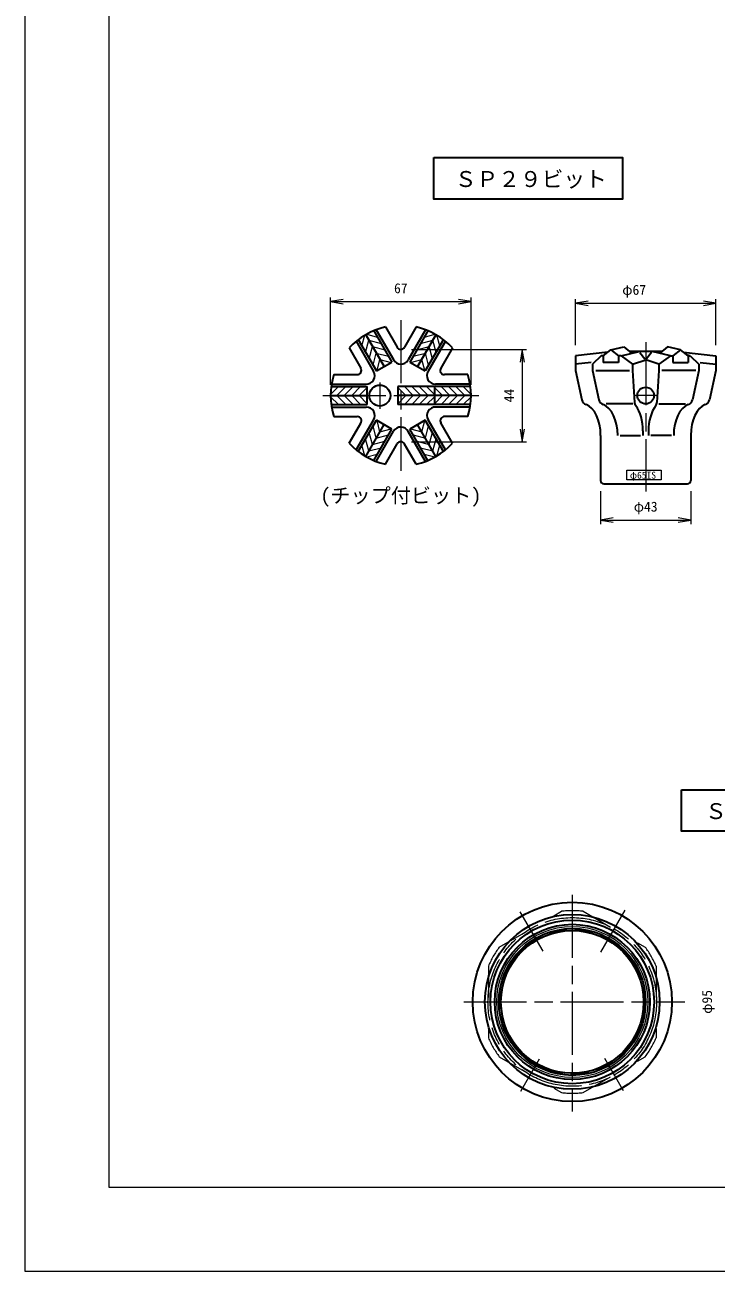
# Model space of a CAD drawing. Units: millimetres at full size, sheet at 1:2.5. Extents: x 1511 to 3191, y -1791 to -588.
# Drawn here: x 1511 to 1841, y -1776 to -1182 of the extents above; entities that cross this region are included whole.
import ezdxf
from ezdxf.enums import TextEntityAlignment as Align

# ---------------------------------------------------------------- set-up
doc = ezdxf.new("R2010")
doc.units = ezdxf.units.MM
doc.header["$LTSCALE"] = 2.5
for name, pattern in [('CHAIN', [18.5, 12, -1.5, 3.5, -1.5]), ('CHAIN_DOUBLE_DASH', [23.5, 12, -1.5, 3.5, -1.5, 3.5, -1.5]), ('DASHED_SPACED', [12, 6, -6])]:
    doc.linetypes.add(name, pattern=pattern)
for name, color, linetype, lineweight in [('1 外形線', 7, 'Continuous', 35), ('2 細線', 3, 'Continuous', 20), ('3 隠れ線', 2, 'DASHED_SPACED', 18), ('4 中心線', 1, 'CHAIN', 18), ('5 想像線', 6, 'CHAIN_DOUBLE_DASH', 18), ('6 寸法線', 4, 'Continuous', 18), ('7 枠・タイトル', 7, 'Continuous', 13), ('Defpoints_9', 7, 'Continuous', 13)]:
    doc.layers.add(name, color=color, linetype=linetype, lineweight=lineweight)
doc.styles.add('ＭＳ ゴシック', font='')
doc.styles.get('ＭＳ ゴシック').set_extended_font_data('MS Gothic')
pattern_1 = [(315, (1368.851, -1494.212), (1.76777, 1.76777), [])]
pattern_2 = [(225, (1994.692, -1494.212), (1.76777, -1.76777), [])]
pattern_3 = [(315, (1386.351, -1494.212), (1.76777, 1.76777), [])]
pattern_4 = [(135, (1994.692, -1223.091), (-1.76777, -1.76777), [])]
pattern_5 = [(345, (1655.835, -1027.452), (0.64705, 2.41481), [])]
pattern_6 = [(195, (1725.208, -1027.452), (0.64705, -2.41481), [])]
pattern_7 = [(255, (1421.038, -1163.013), (2.41481, -0.64705), [])]
pattern_8 = [(285, (1960.005, -1163.013), (2.41481, 0.64705), [])]
pattern_9 = [(45, (1386.351, -1223.091), (-1.76777, 1.76777), [])]
pattern_10 = [(45, (1368.851, -1223.091), (-1.76777, 1.76777), [])]
pattern_11 = [(105, (1421.038, -1554.29), (-2.41481, -0.64705), [])]
pattern_12 = [(75, (1960.005, -1554.29), (-2.41481, 0.64705), [])]
pattern_13 = [(165, (1725.208, -1689.851), (-0.64705, -2.41481), [])]
pattern_14 = [(15, (1655.835, -1689.851), (-0.64705, 2.41481), [])]

# ---------------------------------------------------------------- blocks, each defined once
blk = doc.blocks.new('open_arrow')
at = {"color": 0, "linetype": 'Continuous', "lineweight": -2}
blk.add_lwpolyline([(7.5, 1.25), (0, 0), (7.5, -1.25)], dxfattribs=at)

msp = doc.modelspace()

# ---------------------------------------------------------------- hatches: boundary and pattern name
at = {"layer": '2 細線'}
h = msp.add_hatch(dxfattribs=at)
h.set_pattern_fill('USER', color=256, style=0, pattern_type=2)
h.set_pattern_definition(pattern_12)
h.paths.add_polyline_path([(1670.226, -1331.999, -0.03181), (1673.771, -1329.64), (1682.521, -1344.795), (1678.841, -1346.92)])
h = msp.add_hatch(dxfattribs=at)
h.set_pattern_fill('USER', color=256, style=0, pattern_type=2)
h.set_pattern_definition(pattern_12)
h.paths.add_polyline_path([(1670.226, -1331.999, -0.03181), (1673.771, -1329.64), (1682.521, -1344.795), (1678.841, -1346.92)])
h = msp.add_hatch(dxfattribs=at)
h.set_pattern_fill('USER', color=256, style=0, pattern_type=2)
h.set_pattern_definition(pattern_13)
h.paths.add_polyline_path([(1677.587, -1327.749, 0.03181), (1673.771, -1329.64), (1682.521, -1344.795), (1686.202, -1342.67)])
h = msp.add_hatch(dxfattribs=at)
h.set_pattern_fill('USER', color=256, style=0, pattern_type=2)
h.set_pattern_definition(pattern_13)
h.paths.add_polyline_path([(1677.587, -1327.749, 0.03181), (1673.771, -1329.64), (1682.521, -1344.795), (1686.202, -1342.67)])
h = msp.add_hatch(dxfattribs=at)
h.set_pattern_fill('USER', color=256, style=0, pattern_type=2)
h.set_pattern_definition(pattern_14)
h.paths.add_polyline_path([(1703.455, -1327.749, -0.03181), (1707.271, -1329.64), (1698.521, -1344.795), (1694.841, -1342.67)])
h = msp.add_hatch(dxfattribs=at)
h.set_pattern_fill('USER', color=256, style=0, pattern_type=2)
h.set_pattern_definition(pattern_14)
h.paths.add_polyline_path([(1703.455, -1327.749, -0.03181), (1707.271, -1329.64), (1698.521, -1344.795), (1694.841, -1342.67)])
h = msp.add_hatch(dxfattribs=at)
h.set_pattern_fill('USER', color=256, style=0, pattern_type=2)
h.set_pattern_definition(pattern_11)
h.paths.add_polyline_path([(1710.817, -1331.999, 0.03181), (1707.271, -1329.64), (1698.521, -1344.795), (1702.202, -1346.92)])
h = msp.add_hatch(dxfattribs=at)
h.set_pattern_fill('USER', color=256, style=0, pattern_type=2)
h.set_pattern_definition(pattern_11)
h.paths.add_polyline_path([(1710.817, -1331.999, 0.03181), (1707.271, -1329.64), (1698.521, -1344.795), (1702.202, -1346.92)])
h = msp.add_hatch(dxfattribs=at)
h.set_pattern_fill('USER', color=256, style=0, pattern_type=2)
h.set_pattern_definition(pattern_2)
h.paths.add_polyline_path([(1657.292, -1354.402, 0.03181), (1657.022, -1358.652), (1674.522, -1358.652), (1674.522, -1354.402)])
h = msp.add_hatch(dxfattribs=at)
h.set_pattern_fill('USER', color=256, style=0, pattern_type=2)
h.set_pattern_definition(pattern_2)
h.paths.add_polyline_path([(1657.292, -1354.402, 0.03181), (1657.022, -1358.652), (1674.522, -1358.652), (1674.522, -1354.402)])
h = msp.add_hatch(dxfattribs=at)
h.set_pattern_fill('USER', color=256, style=0, pattern_type=2)
h.set_pattern_definition(pattern_4)
h.paths.add_polyline_path([(1657.292, -1362.902, -0.03181), (1657.022, -1358.652), (1674.522, -1358.652), (1674.522, -1362.902)])
h = msp.add_hatch(dxfattribs=at)
h.set_pattern_fill('USER', color=256, style=0, pattern_type=2)
h.set_pattern_definition(pattern_4)
h.paths.add_polyline_path([(1657.292, -1362.902, -0.03181), (1657.022, -1358.652), (1674.522, -1358.652), (1674.522, -1362.902)])
h = msp.add_hatch(dxfattribs=at)
h.set_pattern_fill('USER', color=256, style=0, pattern_type=2)
h.set_pattern_definition(pattern_1)
h.paths.add_polyline_path([(1706.251, -1354.402, -0.03181), (1706.521, -1358.652), (1689.021, -1358.652), (1689.021, -1354.402)])
h = msp.add_hatch(dxfattribs=at)
h.set_pattern_fill('USER', color=256, style=0, pattern_type=2)
h.set_pattern_definition(pattern_1)
h.paths.add_polyline_path([(1706.251, -1354.402, -0.03181), (1706.521, -1358.652), (1689.021, -1358.652), (1689.021, -1354.402)])
h = msp.add_hatch(dxfattribs=at)
h.set_pattern_fill('USER', color=256, style=0, pattern_type=2)
h.set_pattern_definition(pattern_10)
h.paths.add_polyline_path([(1706.251, -1362.902, 0.03181), (1706.521, -1358.652), (1689.021, -1358.652), (1689.021, -1362.902)])
h = msp.add_hatch(dxfattribs=at)
h.set_pattern_fill('USER', color=256, style=0, pattern_type=2)
h.set_pattern_definition(pattern_10)
h.paths.add_polyline_path([(1706.251, -1362.902, 0.03181), (1706.521, -1358.652), (1689.021, -1358.652), (1689.021, -1362.902)])
h = msp.add_hatch(dxfattribs=at)
h.set_pattern_fill('USER', color=256, style=0, pattern_type=2)
h.set_pattern_definition(pattern_3)
h.paths.add_polyline_path([(1723.751, -1354.402, -0.03181), (1724.021, -1358.652), (1706.521, -1358.652), (1706.521, -1354.402)])
h = msp.add_hatch(dxfattribs=at)
h.set_pattern_fill('USER', color=256, style=0, pattern_type=2)
h.set_pattern_definition(pattern_3)
h.paths.add_polyline_path([(1723.751, -1354.402, -0.03181), (1724.021, -1358.652), (1706.521, -1358.652), (1706.521, -1354.402)])
h = msp.add_hatch(dxfattribs=at)
h.set_pattern_fill('USER', color=256, style=0, pattern_type=2)
h.set_pattern_definition(pattern_9)
h.paths.add_polyline_path([(1723.751, -1362.902, 0.03181), (1724.021, -1358.652), (1706.521, -1358.652), (1706.521, -1362.902)])
h = msp.add_hatch(dxfattribs=at)
h.set_pattern_fill('USER', color=256, style=0, pattern_type=2)
h.set_pattern_definition(pattern_9)
h.paths.add_polyline_path([(1723.751, -1362.902, 0.03181), (1724.021, -1358.652), (1706.521, -1358.652), (1706.521, -1362.902)])
h = msp.add_hatch(dxfattribs=at)
h.set_pattern_fill('USER', color=256, style=0, pattern_type=2)
h.set_pattern_definition(pattern_8)
h.paths.add_polyline_path([(1670.226, -1385.304, 0.03181), (1673.771, -1387.663), (1682.521, -1372.508), (1678.841, -1370.383)])
h = msp.add_hatch(dxfattribs=at)
h.set_pattern_fill('USER', color=256, style=0, pattern_type=2)
h.set_pattern_definition(pattern_8)
h.paths.add_polyline_path([(1670.226, -1385.304, 0.03181), (1673.771, -1387.663), (1682.521, -1372.508), (1678.841, -1370.383)])
h = msp.add_hatch(dxfattribs=at)
h.set_pattern_fill('USER', color=256, style=0, pattern_type=2)
h.set_pattern_definition(pattern_7)
h.paths.add_polyline_path([(1710.817, -1385.304, -0.03181), (1707.271, -1387.663), (1698.521, -1372.508), (1702.202, -1370.383)])
h = msp.add_hatch(dxfattribs=at)
h.set_pattern_fill('USER', color=256, style=0, pattern_type=2)
h.set_pattern_definition(pattern_7)
h.paths.add_polyline_path([(1710.817, -1385.304, -0.03181), (1707.271, -1387.663), (1698.521, -1372.508), (1702.202, -1370.383)])
h = msp.add_hatch(dxfattribs=at)
h.set_pattern_fill('USER', color=256, style=0, pattern_type=2)
h.set_pattern_definition(pattern_6)
h.paths.add_polyline_path([(1677.587, -1389.554, -0.03181), (1673.771, -1387.663), (1682.521, -1372.508), (1686.202, -1374.633)])
h = msp.add_hatch(dxfattribs=at)
h.set_pattern_fill('USER', color=256, style=0, pattern_type=2)
h.set_pattern_definition(pattern_6)
h.paths.add_polyline_path([(1677.587, -1389.554, -0.03181), (1673.771, -1387.663), (1682.521, -1372.508), (1686.202, -1374.633)])
h = msp.add_hatch(dxfattribs=at)
h.set_pattern_fill('USER', color=256, style=0, pattern_type=2)
h.set_pattern_definition(pattern_5)
h.paths.add_polyline_path([(1703.455, -1389.554, 0.03181), (1707.271, -1387.663), (1698.521, -1372.508), (1694.841, -1374.633)])
h = msp.add_hatch(dxfattribs=at)
h.set_pattern_fill('USER', color=256, style=0, pattern_type=2)
h.set_pattern_definition(pattern_5)
h.paths.add_polyline_path([(1703.455, -1389.554, 0.03181), (1707.271, -1387.663), (1698.521, -1372.508), (1694.841, -1374.633)])

# ---------------------------------------------------------------- linework, layer by layer
at = {"layer": '1 外形線'}
for p, q in [((1673.771, -1329.64), (1682.521, -1344.795)), ((1677.587, -1327.749), (1686.202, -1342.67)), ((1678.762, -1327.283), (1686.965, -1341.491)), ((1683.195, -1325.962), (1688.737, -1335.56)), ((1697.847, -1325.962), (1692.254, -1335.65)), ((1702.281, -1327.283), (1693.987, -1341.65)), ((1703.455, -1327.749), (1694.841, -1342.67)), ((1707.271, -1329.64), (1698.521, -1344.795)), ((1665.875, -1335.962), (1671.468, -1345.65)), ((1669.236, -1332.783), (1677.53, -1347.15)), ((1670.226, -1331.999), (1678.841, -1346.92)), ((1710.817, -1331.999), (1702.202, -1346.92)), ((1711.807, -1332.783), (1703.604, -1346.991)), ((1715.168, -1335.962), (1709.627, -1345.56)), ((1790.695, -1336.852), (1796.877, -1335.452)), ((1796.877, -1335.452), (1800.558, -1338.452)), ((1817.741, -1335.452), (1814.06, -1338.452)), ((1823.924, -1336.852), (1817.741, -1335.452)), ((1789.201, -1337.988), (1773.809, -1339.652)), ((1773.809, -1339.652), (1773.809, -1346.652)), ((1786.023, -1339.652), (1781.962, -1343.652)), ((1786.023, -1339.652), (1787.434, -1339.332)), ((1787.014, -1339.652), (1786.023, -1339.652)), ((1787.014, -1339.652), (1790.695, -1336.852)), ((1787.014, -1339.652), (1787.014, -1342.852)), ((1790.695, -1336.852), (1794.375, -1339.652)), ((1795.55, -1339.652), (1794.375, -1339.652)), ((1794.375, -1339.652), (1794.375, -1342.852)), ((1795.55, -1339.652), (1804.164, -1337.652)), ((1795.55, -1339.652), (1801.014, -1343.652)), ((1815.042, -1337.652), (1799.577, -1337.652)), ((1801.014, -1343.652), (1807.309, -1341.652)), ((1804.584, -1338.185), (1806.849, -1341.066)), ((1813.604, -1343.652), (1807.309, -1341.652)), ((1810.034, -1338.185), (1807.769, -1341.066)), ((1819.069, -1339.652), (1810.454, -1337.652)), ((1819.069, -1339.652), (1813.604, -1343.652)), ((1819.069, -1339.652), (1820.243, -1339.652)), ((1823.924, -1336.852), (1820.243, -1339.652)), ((1820.243, -1339.652), (1820.243, -1342.852)), ((1827.604, -1339.652), (1823.924, -1336.852)), ((1825.417, -1337.988), (1840.809, -1339.652)), ((1828.595, -1339.652), (1827.185, -1339.332)), ((1827.604, -1339.652), (1828.595, -1339.652)), ((1827.604, -1339.652), (1827.604, -1342.852)), ((1828.595, -1339.652), (1832.657, -1343.652)), ((1840.809, -1339.652), (1840.809, -1346.652)), ((1678.841, -1346.92), (1686.202, -1342.67)), ((1694.841, -1342.67), (1702.202, -1346.92)), ((1781.355, -1342.836), (1773.809, -1343.652)), ((1773.809, -1346.652), (1776.882, -1360.7)), ((1781.962, -1343.652), (1781.962, -1346.652)), ((1781.962, -1346.652), (1785.035, -1360.7)), ((1783.474, -1346.652), (1799.534, -1346.652)), ((1794.375, -1342.852), (1787.014, -1342.852)), ((1801.014, -1343.652), (1801.014, -1346.652)), ((1801.014, -1346.652), (1801.98, -1361.894)), ((1813.604, -1346.652), (1812.639, -1361.894)), ((1813.604, -1343.652), (1813.604, -1346.652)), ((1831.144, -1346.652), (1815.084, -1346.652)), ((1820.243, -1342.852), (1827.604, -1342.852)), ((1832.657, -1346.652), (1829.584, -1360.7)), ((1832.657, -1343.652), (1832.657, -1346.652)), ((1833.263, -1342.836), (1840.809, -1343.652)), ((1840.809, -1346.652), (1837.736, -1360.7)), ((1657.476, -1353.152), (1673.882, -1353.152)), ((1658.549, -1348.652), (1669.631, -1348.652)), ((1723.567, -1353.152), (1706.978, -1353.152)), ((1722.494, -1348.652), (1711.308, -1348.652)), ((1657.022, -1358.652), (1674.522, -1358.652)), ((1657.292, -1354.402), (1674.522, -1354.402)), ((1674.522, -1362.902), (1674.522, -1354.402)), ((1689.021, -1354.402), (1689.021, -1362.902)), ((1723.751, -1354.402), (1689.021, -1354.402)), ((1706.521, -1358.652), (1689.021, -1358.652)), ((1706.521, -1354.402), (1706.521, -1362.902)), ((1724.021, -1358.652), (1706.521, -1358.652)), ((1657.292, -1362.902), (1674.522, -1362.902)), ((1657.476, -1364.152), (1674.065, -1364.152)), ((1723.751, -1362.902), (1689.021, -1362.902)), ((1723.567, -1364.152), (1707.161, -1364.152)), ((1801.101, -1362.652), (1788.394, -1362.652)), ((1813.517, -1362.652), (1826.224, -1362.652)), ((1658.549, -1368.652), (1669.735, -1368.652)), ((1665.875, -1381.341), (1671.416, -1371.743)), ((1669.236, -1384.52), (1677.438, -1370.312)), ((1670.226, -1385.304), (1678.841, -1370.383)), ((1686.202, -1374.633), (1678.841, -1370.383)), ((1702.202, -1370.383), (1694.841, -1374.633)), ((1710.817, -1385.304), (1702.202, -1370.383)), ((1711.807, -1384.52), (1703.513, -1370.154)), ((1715.168, -1381.341), (1709.575, -1371.653)), ((1722.494, -1368.652), (1711.411, -1368.652)), ((1673.771, -1387.663), (1682.521, -1372.508)), ((1677.587, -1389.554), (1686.202, -1374.633)), ((1678.762, -1390.02), (1687.056, -1375.654)), ((1702.281, -1390.02), (1694.078, -1375.812)), ((1703.455, -1389.554), (1694.841, -1374.633)), ((1707.271, -1387.663), (1698.521, -1372.508)), ((1785.809, -1377.652), (1785.809, -1399.152)), ((1795.076, -1377.652), (1804.791, -1377.652)), ((1805.994, -1375.531), (1805.994, -1377.652)), ((1808.625, -1375.531), (1808.625, -1377.652)), ((1819.543, -1377.652), (1809.827, -1377.652)), ((1828.809, -1377.652), (1828.809, -1399.152)), ((1683.195, -1391.341), (1688.789, -1381.653)), ((1697.848, -1391.341), (1692.306, -1381.743)), ((1787.309, -1400.652), (1827.309, -1400.652))]:
    msp.add_line(p, q, dxfattribs=at)
for points in [[(1706.225, -1245.242), (1796.225, -1245.242), (1796.225, -1265.048), (1706.225, -1265.048)], [(1824.465, -1546.535), (1949.465, -1546.535), (1949.465, -1566.342), (1824.465, -1566.342)]]:
    msp.add_lwpolyline(points, close=True, dxfattribs=at)
for centre, radius in [((1680.521, -1358.652), 5), ((1807.309, -1358.652), 4), ((1772.287, -1647.682), 47.5), ((1772.287, -1647.682), 41.656), ((1772.287, -1647.682), 39), ((1772.287, -1647.682), 37), ((1772.287, -1647.682), 35), ((1772.287, -1647.682), 34)]:
    msp.add_circle(centre, radius, dxfattribs=at)
for centre, radius, start, end in [((1690.521, -1358.652), 33.5, 102.63196, 137.36792), ((1690.521, -1358.652), 33.5, 42.63208, 77.36804), ((1690.52, -1334.649), 2.003, 207.07018, 330), ((1690.519, -1339.647), 4.004, 207.41659, 330), ((1669.734, -1346.652), 2.003, 267.07018, 30), ((1674.062, -1349.152), 4.004, 267.41659, 30), ((1706.978, -1349.147), 4.004, 147.41659, 270), ((1711.308, -1346.649), 2.003, 147.07018, 270), ((1690.521, -1358.652), 33.5, 162.6319, 197.36786), ((1690.521, -1358.652), 33.5, 342.63214, 17.3681), ((1674.065, -1368.156), 4.004, 327.41659, 90), ((1706.981, -1368.152), 4.004, 87.41659, 210), ((1779.813, -1360.059), 3, 192.33909, 251.7285), ((1787.965, -1360.059), 3, 192.33909, 251.7285), ((1804.974, -1361.705), 3, 183.62463, 217.16401), ((1809.645, -1361.705), 3, 322.83599, 356.37537), ((1826.653, -1360.059), 3, 288.2715, 347.66091), ((1834.805, -1360.059), 3, 288.2715, 347.66091), ((1669.735, -1370.654), 2.003, 327.07018, 90), ((1711.309, -1370.652), 2.003, 87.07018, 210), ((1690.524, -1377.656), 4.004, 27.41659, 150), ((1690.521, -1358.652), 33.5, 222.63196, 257.36792), ((1690.523, -1382.654), 2.003, 27.07018, 150), ((1690.521, -1358.652), 33.5, 282.63208, 317.36804), ((1787.309, -1399.152), 1.5, 180, 270), ((1827.309, -1399.152), 1.5, 270, 0)]:
    msp.add_arc(centre, radius, start, end, dxfattribs=at)
for centre, start_param, end_param in [((1777.309, -1377.652), 4.712389, 6.0982292), ((1785.462, -1377.652), 4.712389, 6.0982292), ((1797.494, -1375.531), 4.712389, 5.6412666), ((1817.125, -1375.531), 0.6419187, 1.5707963), ((1829.157, -1377.652), 0.1849561, 1.5707963), ((1837.309, -1377.652), 0.1849561, 1.5707963)]:
    msp.add_ellipse(centre, major_axis=(0, 15), ratio=0.566667, start_param=start_param, end_param=end_param, dxfattribs=at)
at = {"layer": '2 細線'}
msp.add_circle((1772.287, -1647.682), 36, dxfattribs=at)
at = {"layer": '3 隠れ線'}
for p, q in [((1737.482, -1621.589), (1767.092, -1604.493)), ((1777.482, -1604.493), (1807.092, -1621.589)), ((1732.287, -1630.587), (1732.287, -1664.777)), ((1812.287, -1630.587), (1812.287, -1664.777)), ((1737.482, -1673.775), (1767.092, -1690.871)), ((1777.482, -1690.871), (1807.092, -1673.775))]:
    msp.add_line(p, q, dxfattribs=at)
for start, end in [(83.14104, 96.85896), (143.14104, 156.85896), (23.14104, 36.85896), (203.14104, 216.85896), (323.14104, 336.85896), (263.14104, 276.85896)]:
    msp.add_arc((1772.287, -1647.682), 43.5, start, end, dxfattribs=at)
at = {"layer": '4 中心線'}
for p, q in [((1690.521, -1322.767), (1690.521, -1394.537)), ((1807.309, -1333.217), (1807.309, -1404.4)), ((1680.521, -1352.393), (1680.521, -1364.911)), ((1653.367, -1358.652), (1727.676, -1358.652)), ((1812.241, -1358.652), (1802.378, -1358.652)), ((1772.287, -1596.661), (1772.287, -1699.873)), ((1772.287, -1596.661), (1772.287, -1699.873)), ((1758.358, -1623.556), (1747.488, -1604.728)), ((1785.95, -1624.017), (1797.553, -1603.92)), ((1720.495, -1647.682), (1826.022, -1647.682)), ((1720.495, -1647.682), (1826.022, -1647.682)), ((1747.722, -1690.23), (1756.584, -1674.881)), ((1796.758, -1690.066), (1787.895, -1674.715))]:
    msp.add_line(p, q, dxfattribs=at)
at = {"layer": '5 想像線'}
for radius in [40.201, 34.501]:
    msp.add_circle((1772.287, -1647.682), radius, dxfattribs=at)
at = {"layer": '6 寸法線'}
for p, q in [((1657.022, -1353.572), (1657.022, -1311.884)), ((1724.021, -1353.572), (1724.021, -1311.884)), ((1773.809, -1334.572), (1773.809, -1312.652)), ((1840.809, -1334.572), (1840.809, -1312.652)), ((1657.022, -1313.884), (1724.021, -1313.884)), ((1773.809, -1314.652), (1840.809, -1314.652)), ((1695.549, -1336.651), (1750.47, -1336.651)), ((1748.47, -1336.651), (1748.47, -1380.652)), ((1695.601, -1380.652), (1750.47, -1380.652)), ((1785.809, -1404.232), (1785.809, -1419.98)), ((1828.809, -1404.232), (1828.809, -1419.98)), ((1785.809, -1417.98), (1828.809, -1417.98))]:
    msp.add_line(p, q, dxfattribs=at)
msp.add_lwpolyline([(1798.321, -1394.158), (1814.737, -1394.158), (1814.737, -1398.778), (1798.321, -1398.778)], close=True, dxfattribs=at)
at = {"layer": '7 枠・タイトル'}
for p, q in [((1551.225, -627.973), (1551.225, -1735.973)), ((1551.225, -1735.973), (3151.225, -1735.973))]:
    msp.add_line(p, q, dxfattribs=at)
at = {"layer": 'Defpoints_9'}
for p, q in [((1511.225, -587.973), (1511.225, -1775.973)), ((1511.225, -1775.973), (3191.225, -1775.973))]:
    msp.add_line(p, q, dxfattribs=at)

# ---------------------------------------------------------------- block references
at = {"layer": '6 寸法線', "xscale": 0.8, "yscale": 0.8}
for p in [(1657.022, -1313.884), (1773.809, -1314.652), (1785.809, -1417.98)]:
    msp.add_blockref('open_arrow', p, dxfattribs=at)
for p, rotation in [((1724.021, -1313.884), 180), ((1840.809, -1314.652), 180), ((1748.47, -1336.651), 270), ((1748.47, -1380.652), 90), ((1828.809, -1417.98), 180)]:
    msp.add_blockref('open_arrow', p, dxfattribs=dict(at, rotation=rotation))

# ---------------------------------------------------------------- texts
at = {"layer": '6 寸法線', "style": 'ＭＳ ゴシック'}
for s, p in [('ＳＰ２９ビット', (1788.776, -1255.424)), ('ＳＴマイクロキャップ', (1939.206, -1556.717))]:
    msp.add_text(s, height=7.595, dxfattribs=at).set_placement(p, align=Align.MIDDLE_RIGHT)
for s, height, p in [('67', 4.747, (1690.521, -1307.484)), ('φ67', 4.747, (1801.809, -1308.252)), ('(チップ付ビット)', 7.038, (1690.521, -1406.277)), ('φ43', 4.747, (1807.309, -1411.58))]:
    msp.add_text(s, height=height, dxfattribs=at).set_placement(p, align=Align.MIDDLE_CENTER)
for s, p in [('44', (1742.07, -1358.651)), ('φ95', (1836.561, -1647.682))]:
    msp.add_text(s, height=4.747, rotation=90, dxfattribs=at).set_placement(p, align=Align.MIDDLE_CENTER)
msp.add_text('φ65IS', height=3.323, dxfattribs=at).set_placement((1799.758, -1399.263), align=Align.BOTTOM_LEFT)

doc.saveas('drawing.dxf')
